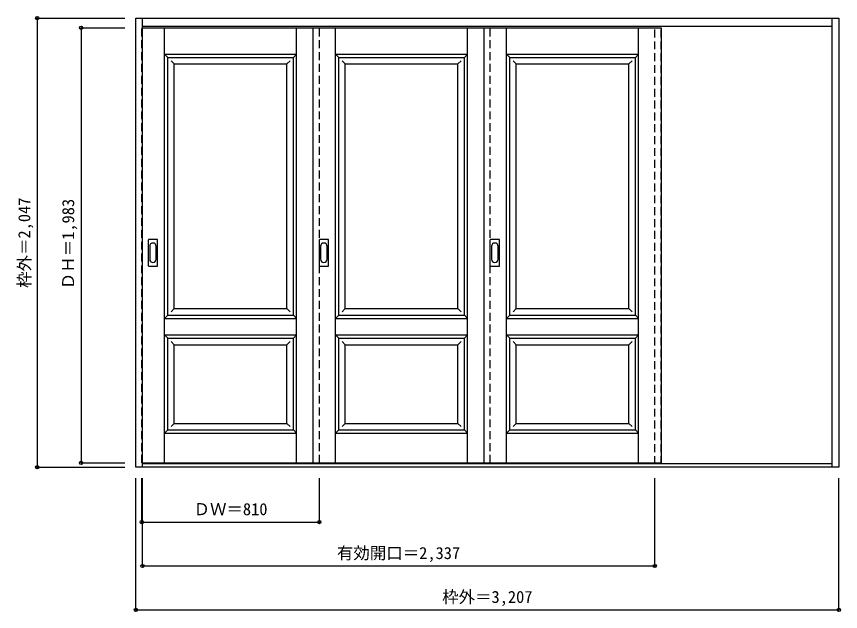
# Model space of a CAD drawing. Units: millimetres, scale not verified. Extents: x -1605 to 2154, y -1440 to 1272.
import ezdxf
from ezdxf.enums import TextEntityAlignment as Align

# ---------------------------------------------------------------- set-up
doc = ezdxf.new("R2010")
doc.units = ezdxf.units.MM
doc.header["$LTSCALE"] = 30
doc.header["$PDMODE"] = 32
doc.header["$PDSIZE"] = 15
doc.linetypes.add('DASHED1', pattern=[1.8, 1.2, -0.6])
doc.layers.add('0-0', color=7, linetype='Continuous')
doc.layers.add('0-1_寸法', color=7, linetype='Continuous')
doc.styles.add('ＭＳ ゴシック', font='')
doc.styles.get('ＭＳ ゴシック').set_extended_font_data('MS Gothic')

msp = doc.modelspace()

# ---------------------------------------------------------------- linework, layer by layer
at = {"layer": '0-0', "color": 3}
for p, q in [((-1060.89, -782.71), (-1060.89, 1264.29)), ((-1060.89, 1264.29), (2146.11, 1264.29)), ((-1030.89, -782.71), (-1030.89, 1264.29)), ((2116.11, -782.71), (2116.11, 1264.29)), ((2146.11, 1264.29), (2146.11, -782.71)), ((-1030.89, 1228.29), (2116.11, 1228.29)), ((-1030.89, 1220.29), (1336.11, 1220.29)), ((-253.89, 1220.29), (-253.89, -762.71)), ((526.11, 1220.29), (526.11, -762.71)), ((1336.11, 1220.29), (1336.11, -762.71)), ((-915.39, -89.71), (-915.39, 1085.29)), ((-915.39, 1085.29), (-342.39, 1085.29)), ((-342.39, -89.71), (-342.39, 1085.29)), ((-135.39, -89.71), (-135.39, 1085.29)), ((-135.39, 1085.29), (437.61, 1085.29)), ((437.61, -89.71), (437.61, 1085.29)), ((644.61, -89.71), (644.61, 1085.29)), ((644.61, 1085.29), (1217.61, 1085.29)), ((1217.61, -89.71), (1217.61, 1085.29)), ((-1003.89, 135.29), (-1003.89, 254.29)), ((-963.39, 255.79), (-1002.39, 255.79)), ((-961.89, 135.29), (-961.89, 254.29)), ((-223.89, 135.29), (-223.89, 254.29)), ((-183.39, 255.79), (-222.39, 255.79)), ((-181.89, 135.29), (-181.89, 254.29)), ((556.11, 135.29), (556.11, 254.29)), ((596.61, 255.79), (557.61, 255.79)), ((598.11, 135.29), (598.11, 254.29)), ((-1002.39, 133.79), (-963.39, 133.79)), ((-222.39, 133.79), (-183.39, 133.79)), ((557.61, 133.79), (596.61, 133.79)), ((-915.39, -89.71), (-342.39, -89.71)), ((-135.39, -89.71), (437.61, -89.71)), ((644.61, -89.71), (1217.61, -89.71)), ((-915.39, -612.71), (-915.39, -194.71)), ((-915.39, -194.71), (-342.39, -194.71)), ((-342.39, -612.71), (-342.39, -194.71)), ((-135.39, -612.71), (-135.39, -194.71)), ((-135.39, -194.71), (437.61, -194.71)), ((437.61, -612.71), (437.61, -194.71)), ((644.61, -612.71), (644.61, -194.71)), ((644.61, -194.71), (1217.61, -194.71)), ((1217.61, -612.71), (1217.61, -194.71)), ((-915.39, -612.71), (-342.39, -612.71)), ((-135.39, -612.71), (437.61, -612.71)), ((644.61, -612.71), (1217.61, -612.71)), ((2146.11, -782.71), (-1060.89, -782.71)), ((-1030.89, -762.71), (1336.11, -762.71)), ((2116.11, -767.71), (-1030.89, -767.71))]:
    msp.add_line(p, q, dxfattribs=at)
at = {"layer": '0-0'}
for p, q in [((-930.39, -762.71), (-930.39, 1220.29)), ((-327.39, -762.71), (-327.39, 1220.29)), ((-150.39, -762.71), (-150.39, 1220.29)), ((452.61, -762.71), (452.61, 1220.29)), ((629.61, -762.71), (629.61, 1220.29)), ((1232.61, -762.71), (1232.61, 1220.29)), ((-930.39, 1100.29), (-327.39, 1100.29)), ((-930.39, 1100.29), (-915.39, 1085.29)), ((-327.39, 1100.29), (-342.39, 1085.29)), ((-150.39, 1100.29), (452.61, 1100.29)), ((-150.39, 1100.29), (-135.39, 1085.29)), ((452.61, 1100.29), (437.61, 1085.29)), ((629.61, 1100.29), (1232.61, 1100.29)), ((629.61, 1100.29), (644.61, 1085.29)), ((1232.61, 1100.29), (1217.61, 1085.29)), ((-900.39, 1070.29), (-885.39, 1055.29)), ((-885.39, -59.71), (-885.39, 1055.29)), ((-885.39, 1055.29), (-372.39, 1055.29)), ((-357.39, 1070.29), (-372.39, 1055.29)), ((-372.39, -59.71), (-372.39, 1055.29)), ((-120.39, 1070.29), (-105.39, 1055.29)), ((-105.39, -59.71), (-105.39, 1055.29)), ((-105.39, 1055.29), (407.61, 1055.29)), ((422.61, 1070.29), (407.61, 1055.29)), ((407.61, -59.71), (407.61, 1055.29)), ((659.61, 1070.29), (674.61, 1055.29)), ((674.61, -59.71), (674.61, 1055.29)), ((674.61, 1055.29), (1187.61, 1055.29)), ((1202.61, 1070.29), (1187.61, 1055.29)), ((1187.61, -59.71), (1187.61, 1055.29)), ((-997.89, 224.39), (-997.89, 165.19)), ((-967.89, 165.19), (-967.89, 224.39)), ((-217.89, 224.39), (-217.89, 165.19)), ((-187.89, 165.19), (-187.89, 224.39)), ((562.11, 224.39), (562.11, 165.19)), ((592.11, 165.19), (592.11, 224.39)), ((-885.39, -59.71), (-900.39, -74.71)), ((-105.39, -59.71), (-120.39, -74.71)), ((674.61, -59.71), (659.61, -74.71)), ((-915.39, -89.71), (-930.39, -104.71)), ((-930.39, -104.71), (-327.39, -104.71)), ((-342.39, -89.71), (-327.39, -104.71)), ((-135.39, -89.71), (-150.39, -104.71)), ((-150.39, -104.71), (452.61, -104.71)), ((437.61, -89.71), (452.61, -104.71)), ((644.61, -89.71), (629.61, -104.71)), ((629.61, -104.71), (1232.61, -104.71)), ((1217.61, -89.71), (1232.61, -104.71)), ((-930.39, -179.71), (-327.39, -179.71)), ((-930.39, -179.71), (-915.39, -194.71)), ((-327.39, -179.71), (-342.39, -194.71)), ((-150.39, -179.71), (452.61, -179.71)), ((-150.39, -179.71), (-135.39, -194.71)), ((452.61, -179.71), (437.61, -194.71)), ((629.61, -179.71), (1232.61, -179.71)), ((629.61, -179.71), (644.61, -194.71)), ((1232.61, -179.71), (1217.61, -194.71)), ((-900.39, -209.71), (-885.39, -224.71)), ((-885.39, -224.71), (-372.39, -224.71)), ((-885.39, -582.71), (-885.39, -224.71)), ((-357.39, -209.71), (-372.39, -224.71)), ((-372.39, -582.71), (-372.39, -224.71)), ((-120.39, -209.71), (-105.39, -224.71)), ((-105.39, -224.71), (407.61, -224.71)), ((-105.39, -582.71), (-105.39, -224.71)), ((422.61, -209.71), (407.61, -224.71)), ((407.61, -582.71), (407.61, -224.71)), ((659.61, -209.71), (674.61, -224.71)), ((674.61, -224.71), (1187.61, -224.71)), ((674.61, -582.71), (674.61, -224.71)), ((1202.61, -209.71), (1187.61, -224.71)), ((1187.61, -582.71), (1187.61, -224.71)), ((-885.39, -582.71), (-900.39, -597.71)), ((-885.39, -582.71), (-372.39, -582.71)), ((-372.39, -582.71), (-357.39, -597.71)), ((-105.39, -582.71), (-120.39, -597.71)), ((-105.39, -582.71), (407.61, -582.71)), ((407.61, -582.71), (422.61, -597.71)), ((674.61, -582.71), (659.61, -597.71)), ((674.61, -582.71), (1187.61, -582.71)), ((1187.61, -582.71), (1202.61, -597.71)), ((-915.39, -612.71), (-930.39, -627.71)), ((-930.39, -627.71), (-327.39, -627.71)), ((-342.39, -612.71), (-327.39, -627.71)), ((-135.39, -612.71), (-150.39, -627.71)), ((-150.39, -627.71), (452.61, -627.71)), ((437.61, -612.71), (452.61, -627.71)), ((644.61, -612.71), (629.61, -627.71)), ((629.61, -627.71), (1232.61, -627.71)), ((1217.61, -612.71), (1232.61, -627.71))]:
    msp.add_line(p, q, dxfattribs=at)
at = {"layer": '0-0', "color": 4, "linetype": 'DASHED1'}
for p, q in [((-223.89, -762.71), (-223.89, 1220.29)), ((556.11, -762.71), (556.11, 1220.29)), ((1306.11, -767.71), (1306.11, 1228.29)), ((1336.11, -767.71), (1336.11, 1228.29))]:
    msp.add_line(p, q, dxfattribs=at)
msp.add_lwpolyline([(-1030.89, -762.71), (-1033.89, -762.71), (-1033.89, 1220.29), (-1030.89, 1220.29)], dxfattribs=at)
at = {"layer": '0-0'}
for points in [[(-885.39, -59.71), (-372.39, -59.71), (-357.39, -74.71)], [(-105.39, -59.71), (407.61, -59.71), (422.61, -74.71)], [(674.61, -59.71), (1187.61, -59.71), (1202.61, -74.71)]]:
    msp.add_lwpolyline(points, dxfattribs=at)
at = {"layer": '0-0', "color": 3}
for centre, start, end in [((-1002.39, 254.29), 90, 180), ((-963.39, 254.29), 0, 90), ((-222.39, 254.29), 90, 180), ((-183.39, 254.29), 0, 90), ((557.61, 254.29), 90, 180), ((596.61, 254.29), 0, 90), ((-1002.39, 135.29), 180, 270), ((-963.39, 135.29), 270, 0), ((-222.39, 135.29), 180, 270), ((-183.39, 135.29), 270, 0), ((557.61, 135.29), 180, 270), ((596.61, 135.29), 270, 0)]:
    msp.add_arc(centre, 1.5, start, end, dxfattribs=at)
at = {"layer": '0-0'}
for centre, start, end in [((-982.89, 224.39), 0, 180), ((-202.89, 224.39), 0, 180), ((577.11, 224.39), 0, 180), ((-982.89, 165.19), 180, 0), ((-202.89, 165.19), 180, 0), ((577.11, 165.19), 180, 0)]:
    msp.add_arc(centre, 15, start, end, dxfattribs=at)
at = {"layer": '0-1_寸法', "color": 4}
for p, q in [((-1510.89, 1264.29), (-1510.89, -782.71)), ((-1510.89, 1264.29), (-1110.89, 1264.29)), ((-1310.89, 1220.29), (-1110.89, 1220.29)), ((-1310.89, 1220.29), (-1310.89, -762.71)), ((-1510.89, -782.71), (-1110.89, -782.71)), ((-1310.89, -762.71), (-1110.89, -762.71)), ((-1060.89, -1432.71), (-1060.89, -832.71)), ((-1033.89, -1032.71), (-1033.89, -832.71)), ((-1030.89, -1232.71), (-1030.89, -832.71))]:
    msp.add_line(p, q, dxfattribs=at)
for points in [[(-1060.89, -1432.71), (2146.11, -1432.71), (2146.11, -832.71)], [(-1033.89, -1032.71), (-223.89, -1032.71), (-223.89, -832.71)], [(-1030.89, -1232.71), (1306.11, -1232.71), (1306.11, -832.71)]]:
    msp.add_lwpolyline(points, dxfattribs=at)
at = {"layer": '0-1_寸法'}
for p in [(-1510.89, 1264.29), (-1310.89, 1220.29), (-1510.89, -782.71), (-1310.89, -762.71), (-1033.89, -1032.71), (-223.89, -1032.71), (-1030.89, -1232.71), (1306.11, -1232.71), (-1060.89, -1432.71), (2146.11, -1432.71)]:
    msp.add_point(p, dxfattribs=at)

# ---------------------------------------------------------------- texts
at = {"layer": '0-1_寸法', "style": 'ＭＳ ゴシック'}
for s, p in [('枠外＝2,047', (-1525.89, 34.54)), ('ＤＨ＝1,983', (-1325.89, 28.54))]:
    msp.add_text(s, height=54.99, rotation=90, dxfattribs=at).set_placement(p, align=Align.BOTTOM_LEFT)
for s, p in [('ＤＷ＝810', (-797.64, -1017.71)), ('有効開口＝2,337', (-143.64, -1217.71)), ('枠外＝3,207', (336.36, -1417.71))]:
    msp.add_text(s, height=54.99, dxfattribs=at).set_placement(p, align=Align.BOTTOM_LEFT)

doc.saveas('drawing.dxf')
